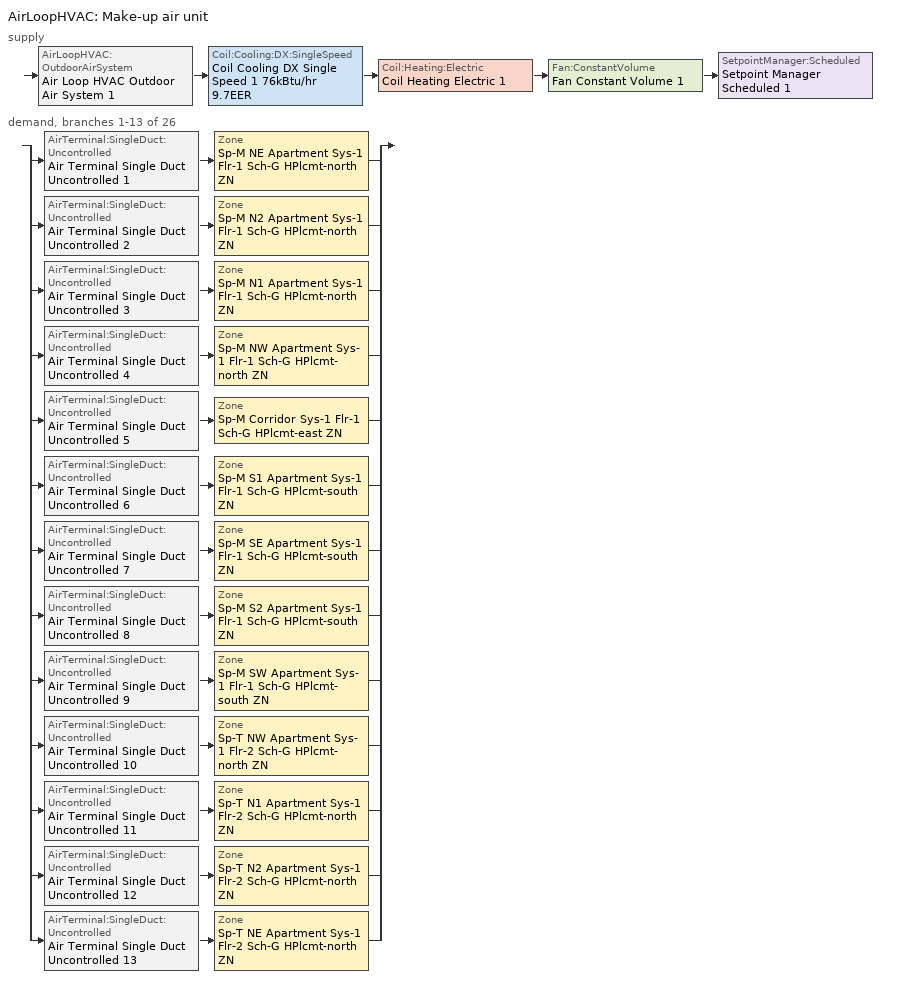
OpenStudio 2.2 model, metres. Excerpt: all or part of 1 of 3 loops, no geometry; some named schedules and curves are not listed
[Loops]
AirLoopHVAC 'Make-up air unit'
 supply: AirLoopHVAC:OutdoorAirSystem 'Air Loop HVAC Outdoor Air System 1' > Coil:Cooling:DX:SingleSpeed 'Coil Cooling DX Single Speed 1 76kBtu/hr 9.7EER' > Coil:Heating:Electric 'Coil Heating Electric 1' > Fan:ConstantVolume 'Fan Constant Volume 1' > SetpointManager:Scheduled 'Setpoint Manager Scheduled 1'
 demand, branches 1-13 of 26: split
  | AirTerminal:SingleDuct:Uncontrolled 'Air Terminal Single Duct Uncontrolled 1' > Zone 'Sp-M NE Apartment Sys-1 Flr-1 Sch-G HPlcmt-north ZN'
  | AirTerminal:SingleDuct:Uncontrolled 'Air Terminal Single Duct Uncontrolled 2' > Zone 'Sp-M N2 Apartment Sys-1 Flr-1 Sch-G HPlcmt-north ZN'
  | AirTerminal:SingleDuct:Uncontrolled 'Air Terminal Single Duct Uncontrolled 3' > Zone 'Sp-M N1 Apartment Sys-1 Flr-1 Sch-G HPlcmt-north ZN'
  | AirTerminal:SingleDuct:Uncontrolled 'Air Terminal Single Duct Uncontrolled 4' > Zone 'Sp-M NW Apartment Sys-1 Flr-1 Sch-G HPlcmt-north ZN'
  | AirTerminal:SingleDuct:Uncontrolled 'Air Terminal Single Duct Uncontrolled 5' > Zone 'Sp-M Corridor Sys-1 Flr-1 Sch-G HPlcmt-east ZN'
  | AirTerminal:SingleDuct:Uncontrolled 'Air Terminal Single Duct Uncontrolled 6' > Zone 'Sp-M S1 Apartment Sys-1 Flr-1 Sch-G HPlcmt-south ZN'
  | AirTerminal:SingleDuct:Uncontrolled 'Air Terminal Single Duct Uncontrolled 7' > Zone 'Sp-M SE Apartment Sys-1 Flr-1 Sch-G HPlcmt-south ZN'
  | AirTerminal:SingleDuct:Uncontrolled 'Air Terminal Single Duct Uncontrolled 8' > Zone 'Sp-M S2 Apartment Sys-1 Flr-1 Sch-G HPlcmt-south ZN'
  | AirTerminal:SingleDuct:Uncontrolled 'Air Terminal Single Duct Uncontrolled 9' > Zone 'Sp-M SW Apartment Sys-1 Flr-1 Sch-G HPlcmt-south ZN'
  | AirTerminal:SingleDuct:Uncontrolled 'Air Terminal Single Duct Uncontrolled 10' > Zone 'Sp-T NW Apartment Sys-1 Flr-2 Sch-G HPlcmt-north ZN'
  | AirTerminal:SingleDuct:Uncontrolled 'Air Terminal Single Duct Uncontrolled 11' > Zone 'Sp-T N1 Apartment Sys-1 Flr-2 Sch-G HPlcmt-north ZN'
  | AirTerminal:SingleDuct:Uncontrolled 'Air Terminal Single Duct Uncontrolled 12' > Zone 'Sp-T N2 Apartment Sys-1 Flr-2 Sch-G HPlcmt-north ZN'
  | AirTerminal:SingleDuct:Uncontrolled 'Air Terminal Single Duct Uncontrolled 13' > Zone 'Sp-T NE Apartment Sys-1 Flr-2 Sch-G HPlcmt-north ZN'
[Sizing:Zone] Zone Cooling Design Supply Air Temperature Input Method=SupplyAirTemperature; Zone Cooling Design Supply Air Temperature {C}=13; Zone Cooling Design Supply Air Temperature Difference {deltaC}=11.11; Zone Heating Design Supply Air Temperature Input Method=SupplyAirTemperature; Zone Heating Design Supply Air Temperature {C}=43; Zone Heating Design Supply Air Temperature Difference {deltaC}=11.11; Zone Cooling Design Supply Air Humidity Ratio {kg-H2O/kg-air}=0.0085; Zone Heating Design Supply Air Humidity Ratio {kg-H2O/kg-air}=0.008; Zone Heating Sizing Factor=1.3; Zone Cooling Sizing Factor=1.1; Cooling Design Air Flow Method=DesignDay; Heating Design Air Flow Method=DesignDay; Account for Dedicated Outdoor Air System=No; Dedicated Outdoor Air System Control Strategy=NeutralSupplyAir; Dedicated Outdoor Air Low Setpoint Temperature for Design {C}=autosize; Dedicated Outdoor Air High Setpoint Temperature for Design {C}=autosize
Sp-M NE Apartment Sys-1 Flr-1 Sch-G HPlcmt-north ZN; Sp-M N2 Apartment Sys-1 Flr-1 Sch-G HPlcmt-north ZN; Sp-M N1 Apartment Sys-1 Flr-1 Sch-G HPlcmt-north ZN; Sp-M NW Apartment Sys-1 Flr-1 Sch-G HPlcmt-north ZN; Sp-M Corridor Sys-1 Flr-1 Sch-G HPlcmt-east ZN; Sp-M S1 Apartment Sys-1 Flr-1 Sch-G HPlcmt-south ZN; Sp-M SE Apartment Sys-1 Flr-1 Sch-G HPlcmt-south ZN; Sp-M S2 Apartment Sys-1 Flr-1 Sch-G HPlcmt-south ZN; Sp-M SW Apartment Sys-1 Flr-1 Sch-G HPlcmt-south ZN; Sp-T NW Apartment Sys-1 Flr-2 Sch-G HPlcmt-north ZN; Sp-T N1 Apartment Sys-1 Flr-2 Sch-G HPlcmt-north ZN; Sp-T N2 Apartment Sys-1 Flr-2 Sch-G HPlcmt-north ZN; Sp-T NE Apartment Sys-1 Flr-2 Sch-G HPlcmt-north ZN
[Zone equipment]
Sp-M NE Apartment Sys-1 Flr-1 Sch-G HPlcmt-north ZN: Sp-M NE Apartment Sys-1 Flr-1 Sch-G HPlcmt-north ZN PTAC, Zone HVAC Baseboard Convective Electric 1, Air Terminal Single Duct Uncontrolled 1
Sp-M N2 Apartment Sys-1 Flr-1 Sch-G HPlcmt-north ZN: Sp-M N2 Apartment Sys-1 Flr-1 Sch-G HPlcmt-north ZN PTAC, Zone HVAC Baseboard Convective Electric 2, Air Terminal Single Duct Uncontrolled 2
Sp-M N1 Apartment Sys-1 Flr-1 Sch-G HPlcmt-north ZN: Sp-M N1 Apartment Sys-1 Flr-1 Sch-G HPlcmt-north ZN PTAC, Zone HVAC Baseboard Convective Electric 3, Air Terminal Single Duct Uncontrolled 3
Sp-M NW Apartment Sys-1 Flr-1 Sch-G HPlcmt-north ZN: Sp-M NW Apartment Sys-1 Flr-1 Sch-G HPlcmt-north ZN PTAC, Zone HVAC Baseboard Convective Electric 4, Air Terminal Single Duct Uncontrolled 4
Sp-M Corridor Sys-1 Flr-1 Sch-G HPlcmt-east ZN: Sp-M Corridor Sys-1 Flr-1 Sch-G HPlcmt-east ZN PTAC, Zone HVAC Baseboard Convective Electric 5, Air Terminal Single Duct Uncontrolled 5
Sp-M S1 Apartment Sys-1 Flr-1 Sch-G HPlcmt-south ZN: Sp-M S1 Apartment Sys-1 Flr-1 Sch-G HPlcmt-south ZN PTAC, Zone HVAC Baseboard Convective Electric 6, Air Terminal Single Duct Uncontrolled 6
Sp-M SE Apartment Sys-1 Flr-1 Sch-G HPlcmt-south ZN: Sp-M SE Apartment Sys-1 Flr-1 Sch-G HPlcmt-south ZN PTAC, Zone HVAC Baseboard Convective Electric 7, Air Terminal Single Duct Uncontrolled 7
Sp-M S2 Apartment Sys-1 Flr-1 Sch-G HPlcmt-south ZN: Sp-M S2 Apartment Sys-1 Flr-1 Sch-G HPlcmt-south ZN PTAC, Zone HVAC Baseboard Convective Electric 8, Air Terminal Single Duct Uncontrolled 8
Sp-M SW Apartment Sys-1 Flr-1 Sch-G HPlcmt-south ZN: Sp-M SW Apartment Sys-1 Flr-1 Sch-G HPlcmt-south ZN PTAC, Zone HVAC Baseboard Convective Electric 9, Air Terminal Single Duct Uncontrolled 9
Sp-T NW Apartment Sys-1 Flr-2 Sch-G HPlcmt-north ZN: Sp-T NW Apartment Sys-1 Flr-2 Sch-G HPlcmt-north ZN PTAC, Zone HVAC Baseboard Convective Electric 10, Air Terminal Single Duct Uncontrolled 10
Sp-T N1 Apartment Sys-1 Flr-2 Sch-G HPlcmt-north ZN: Sp-T N1 Apartment Sys-1 Flr-2 Sch-G HPlcmt-north ZN PTAC, Zone HVAC Baseboard Convective Electric 11, Air Terminal Single Duct Uncontrolled 11
Sp-T N2 Apartment Sys-1 Flr-2 Sch-G HPlcmt-north ZN: Sp-T N2 Apartment Sys-1 Flr-2 Sch-G HPlcmt-north ZN PTAC, Zone HVAC Baseboard Convective Electric 12, Air Terminal Single Duct Uncontrolled 12
Sp-T NE Apartment Sys-1 Flr-2 Sch-G HPlcmt-north ZN: Sp-T NE Apartment Sys-1 Flr-2 Sch-G HPlcmt-north ZN PTAC, Zone HVAC Baseboard Convective Electric 13, Air Terminal Single Duct Uncontrolled 13
[AirLoopHVAC]
Make-up air unit: Availability Schedule=Make-up air unit Occ Sch; Availability Manager=Availability Manager Night Cycle 1; Design Supply Air Flow Rate {m3/s}=AutoSize
[Sizing:System]
Make-up air unit: Type of Load to Size On=VentilationRequirement; Design Outdoor Air Flow Rate {m3/s}=Autosize; Minimum System Air Flow Ratio=1; Preheat Design Temperature {C}=7; Preheat Design Humidity Ratio {kg-H2O/kg-Air}=0.008; Precool Design Temperature {C}=13; Precool Design Humidity Ratio {kg-H2O/kg-Air}=0.008; Central Cooling Design Supply Air Temperature {C}=13; Central Heating Design Supply Air Temperature {C}=43; Sizing Option=NonCoincident; 100% Outdoor Air in Cooling=Yes; 100% Outdoor Air in Heating=Yes; Central Cooling Design Supply Air Humidity Ratio {kg-H2O/kg-Air}=0.0085; Central Heating Design Supply Air Humidity Ratio {kg-H2O/kg-Air}=0.008; Cooling Design Air Flow Method=DesignDay; Cooling Design Air Flow Rate {m3/s}=0; Heating Design Air Flow Method=DesignDay; Heating Design Air Flow Rate {m3/s}=0; System Outdoor Air Method=ZoneSum; Zone Maximum Outdoor Air Fraction=1; Cooling Supply Air Flow Rate Per Floor Area {m3/s-m2}=0.00996765; Cooling Fraction of Autosized Cooling Supply Air Flow Rate=1; Cooling Supply Air Flow Rate Per Unit Cooling Capacity {m3/s-W}=3.94755e-05; Heating Supply Air Flow Rate Per Floor Area {m3/s-m2}=0.00996765; Heating Fraction of Autosized Heating Supply Air Flow Rate=1; Heating Fraction of Autosized Cooling Supply Air Flow Rate=1; Heating Supply Air Flow Rate Per Unit Heating Capacity {m3/s-W}=3.15882e-05; Cooling Design Capacity Method=CoolingDesignCapacity; Cooling Design Capacity {W}=autosize; Cooling Design Capacity Per Floor Area {W/m2}=234.7; Fraction of Autosized Cooling Design Capacity=1; Heating Design Capacity Method=HeatingDesignCapacity; Heating Design Capacity {W}=autosize; Heating Design Capacity Per Floor Area {W/m2}=157; Fraction of Autosized Heating Design Capacity=1; Central Cooling Capacity Control Method=OnOff
[Fan:ConstantVolume] Availability Schedule=Always On Discrete; Fan Efficiency=0.39975; Pressure Rise {Pa}=640; Maximum Flow Rate {m3/s}=AutoSize; Motor Efficiency=0.615
Fan Constant Volume 1; Fan Constant Volume 2; Fan Constant Volume 3; Fan Constant Volume 4; Fan Constant Volume 5; Fan Constant Volume 6; Fan Constant Volume 7; Fan Constant Volume 8; Fan Constant Volume 9; Fan Constant Volume 10; Fan Constant Volume 11; Fan Constant Volume 12; Fan Constant Volume 13; Fan Constant Volume 14
[Coil:Heating:Electric]
Name | Availability Schedule
Coil Heating Electric 1 | Always On Discrete
Coil Heating Electric 2; Coil Heating Electric 3; Coil Heating Electric 4; Coil Heating Electric 5; Coil Heating Electric 6; Coil Heating Electric 7; Coil Heating Electric 8; Coil Heating Electric 9; Coil Heating Electric 10; Coil Heating Electric 11; Coil Heating Electric 12; Coil Heating Electric 13; Coil Heating Electric 14 | ON_OFF_ALWAYS_OFF
[Coil:Cooling:DX:SingleSpeed] Availability Schedule=Always On Discrete; Rated Total Cooling Capacity {W}=autosize; Rated Sensible Heat Ratio=autosize; Rated Air Flow Rate {m3/s}=autosize; Rated Evaporator Fan Power Per Volume Flow Rate {W/(m3/s)}=773.3; Condenser Type=AirCooled; Evaporative Condenser Effectiveness=0; Evaporative Condenser Air Flow Rate {m3/s}=Autosize; Evaporative Condenser Pump Rated Power Consumption {W}=Autosize; Crankcase Heater Capacity {W}=0; Maximum Outdoor Dry-Bulb Temperature for Crankcase Heater Operation {C}=0; Basin Heater Capacity {W/K}=0; Basin Heater Setpoint Temperature {C}=10
Name | Rated COP {W/W} | Total Cooling Capacity Function of Temperature Curve | Total Cooling Capacity Function of Flow Fraction Curve | Energy Input Ratio Function of Temperature Curve | Energy Input Ratio Function of Flow Fraction Curve | Part Load Fraction Correlation Curve
Coil Cooling DX Single Speed 1 76kBtu/hr 9.7EER | 3.33658 | DXCOOL-NECB2011-REF-CAPFT | DXCOOL-NECB2011-REF-CAPFFLOW | DXCOOL-NECB2011-REF-COOLEIRFT | DXCOOL-NECB2011-REF-COOLEIRFFLOW | DXCOOL-NECB2011-REF-COOLPLFFPLR
Coil Cooling DX Single Speed 2 10kBtu/hr 10.4EER | 3.53165 | DXCOOL-NECB2011-REF-CAPFT 11 | DXCOOL-NECB2011-REF-CAPFFLOW 11 | DXCOOL-NECB2011-REF-COOLEIRFT 11 | DXCOOL-NECB2011-REF-COOLEIRFFLOW 11 | DXCOOL-NECB2011-REF-COOLPLFFPLR 11
Coil Cooling DX Single Speed 3 5kBtu/hr 11.0EER | 3.72567 | DXCOOL-NECB2011-REF-CAPFT 21 | DXCOOL-NECB2011-REF-CAPFFLOW 21 | DXCOOL-NECB2011-REF-COOLEIRFT 21 | DXCOOL-NECB2011-REF-COOLEIRFFLOW 21 | DXCOOL-NECB2011-REF-COOLPLFFPLR 21
Coil Cooling DX Single Speed 4 5kBtu/hr 11.0EER | 3.72568 | DXCOOL-NECB2011-REF-CAPFT 22 | DXCOOL-NECB2011-REF-CAPFFLOW 22 | DXCOOL-NECB2011-REF-COOLEIRFT 22 | DXCOOL-NECB2011-REF-COOLEIRFFLOW 22 | DXCOOL-NECB2011-REF-COOLPLFFPLR 22
Coil Cooling DX Single Speed 5 9kBtu/hr 10.5EER | 3.55012 | DXCOOL-NECB2011-REF-CAPFT 23 | DXCOOL-NECB2011-REF-CAPFFLOW 23 | DXCOOL-NECB2011-REF-COOLEIRFT 23 | DXCOOL-NECB2011-REF-COOLEIRFFLOW 23 | DXCOOL-NECB2011-REF-COOLPLFFPLR 23
Coil Cooling DX Single Speed 6 6kBtu/hr 11.0EER | 3.72656 | DXCOOL-NECB2011-REF-CAPFT 24 | DXCOOL-NECB2011-REF-CAPFFLOW 24 | DXCOOL-NECB2011-REF-COOLEIRFT 24 | DXCOOL-NECB2011-REF-COOLEIRFFLOW 24 | DXCOOL-NECB2011-REF-COOLPLFFPLR 24
Coil Cooling DX Single Speed 7 7kBtu/hr 10.9EER | 3.69323 | DXCOOL-NECB2011-REF-CAPFT 25 | DXCOOL-NECB2011-REF-CAPFFLOW 25 | DXCOOL-NECB2011-REF-COOLEIRFT 25 | DXCOOL-NECB2011-REF-COOLEIRFFLOW 25 | DXCOOL-NECB2011-REF-COOLPLFFPLR 25
Coil Cooling DX Single Speed 8 10kBtu/hr 10.3EER | 3.50172 | DXCOOL-NECB2011-REF-CAPFT 26 | DXCOOL-NECB2011-REF-CAPFFLOW 26 | DXCOOL-NECB2011-REF-COOLEIRFT 26 | DXCOOL-NECB2011-REF-COOLEIRFFLOW 26 | DXCOOL-NECB2011-REF-COOLPLFFPLR 26
Coil Cooling DX Single Speed 9 8kBtu/hr 10.9EER | 3.68477 | DXCOOL-NECB2011-REF-CAPFT 27 | DXCOOL-NECB2011-REF-CAPFFLOW 27 | DXCOOL-NECB2011-REF-COOLEIRFT 27 | DXCOOL-NECB2011-REF-COOLEIRFFLOW 27 | DXCOOL-NECB2011-REF-COOLPLFFPLR 27
Coil Cooling DX Single Speed 10 11kBtu/hr 10.2EER | 3.45565 | DXCOOL-NECB2011-REF-CAPFT 1 | DXCOOL-NECB2011-REF-CAPFFLOW 1 | DXCOOL-NECB2011-REF-COOLEIRFT 1 | DXCOOL-NECB2011-REF-COOLEIRFFLOW 1 | DXCOOL-NECB2011-REF-COOLPLFFPLR 1
Coil Cooling DX Single Speed 11 12kBtu/hr 10.0EER | 3.38597 | DXCOOL-NECB2011-REF-CAPFT 2 | DXCOOL-NECB2011-REF-CAPFFLOW 2 | DXCOOL-NECB2011-REF-COOLEIRFT 2 | DXCOOL-NECB2011-REF-COOLEIRFFLOW 2 | DXCOOL-NECB2011-REF-COOLPLFFPLR 2
Coil Cooling DX Single Speed 12 11kBtu/hr 10.3EER | 3.47594 | DXCOOL-NECB2011-REF-CAPFT 3 | DXCOOL-NECB2011-REF-CAPFFLOW 3 | DXCOOL-NECB2011-REF-COOLEIRFT 3 | DXCOOL-NECB2011-REF-COOLEIRFFLOW 3 | DXCOOL-NECB2011-REF-COOLPLFFPLR 3
Coil Cooling DX Single Speed 13 10kBtu/hr 10.3EER | 3.48065 | DXCOOL-NECB2011-REF-CAPFT 4 | DXCOOL-NECB2011-REF-CAPFFLOW 4 | DXCOOL-NECB2011-REF-COOLEIRFT 4 | DXCOOL-NECB2011-REF-COOLEIRFFLOW 4 | DXCOOL-NECB2011-REF-COOLPLFFPLR 4
Coil Cooling DX Single Speed 14 12kBtu/hr 10.0EER | 3.38834 | DXCOOL-NECB2011-REF-CAPFT 5 | DXCOOL-NECB2011-REF-CAPFFLOW 5 | DXCOOL-NECB2011-REF-COOLEIRFT 5 | DXCOOL-NECB2011-REF-COOLEIRFFLOW 5 | DXCOOL-NECB2011-REF-COOLPLFFPLR 5
[Controller:OutdoorAir]
Controller Outdoor Air 1: Minimum Outdoor Air Flow Rate {m3/s}=0; Maximum Outdoor Air Flow Rate {m3/s}=Autosize; Economizer Control Type=DifferentialEnthalpy; Economizer Control Action Type=ModulateFlow; Lockout Type=NoLockout; Minimum Limit Type=FixedMinimum; Minimum Outdoor Air Schedule=Make-up air unit Occ Sch; Controller Mechanical Ventilation=Controller Mechanical Ventilation 1; High Humidity Control=No; Heat Recovery Bypass Control Type=BypassWhenWithinEconomizerLimits
[Controller:MechanicalVentilation]
Controller Mechanical Ventilation 1: Availability Schedule=Always On Discrete; System Outdoor Air Method=ZoneSum
[AirLoopHVAC:OutdoorAirSystem]
Air Loop HVAC Outdoor Air System 1: Controller=Controller Outdoor Air 1
[SetpointManager:Scheduled]
Setpoint Manager Scheduled 1: Control Variable=Temperature; Schedule=Makeup-Air Unit Supply Air Temp
[ZoneHVAC:PackagedTerminalAirConditioner] Availability Schedule=Always On Discrete; Supply Air Flow Rate During Cooling Operation {m3/s}=Autosize; Supply Air Flow Rate During Heating Operation {m3/s}=Autosize; Supply Air Flow Rate When No Cooling or Heating is Needed {m3/s}=Autosize; Outdoor Air Flow Rate During Cooling Operation {m3/s}=Autosize; Outdoor Air Flow Rate During Heating Operation {m3/s}=Autosize; Outdoor Air Flow Rate When No Cooling or Heating is Needed {m3/s}=Autosize; Fan Placement=DrawThrough
Name | Supply Air Fan | Heating Coil | Cooling Coil
Sp-M NE Apartment Sys-1 Flr-1 Sch-G HPlcmt-north ZN PTAC | Fan Constant Volume 2 | Coil Heating Electric 2 | Coil Cooling DX Single Speed 2 10kBtu/hr 10.4EER
Sp-M N2 Apartment Sys-1 Flr-1 Sch-G HPlcmt-north ZN PTAC | Fan Constant Volume 3 | Coil Heating Electric 3 | Coil Cooling DX Single Speed 3 5kBtu/hr 11.0EER
Sp-M N1 Apartment Sys-1 Flr-1 Sch-G HPlcmt-north ZN PTAC | Fan Constant Volume 4 | Coil Heating Electric 4 | Coil Cooling DX Single Speed 4 5kBtu/hr 11.0EER
Sp-M NW Apartment Sys-1 Flr-1 Sch-G HPlcmt-north ZN PTAC | Fan Constant Volume 5 | Coil Heating Electric 5 | Coil Cooling DX Single Speed 5 9kBtu/hr 10.5EER
Sp-M Corridor Sys-1 Flr-1 Sch-G HPlcmt-east ZN PTAC | Fan Constant Volume 6 | Coil Heating Electric 6 | Coil Cooling DX Single Speed 6 6kBtu/hr 11.0EER
Sp-M S1 Apartment Sys-1 Flr-1 Sch-G HPlcmt-south ZN PTAC | Fan Constant Volume 7 | Coil Heating Electric 7 | Coil Cooling DX Single Speed 7 7kBtu/hr 10.9EER
Sp-M SE Apartment Sys-1 Flr-1 Sch-G HPlcmt-south ZN PTAC | Fan Constant Volume 8 | Coil Heating Electric 8 | Coil Cooling DX Single Speed 8 10kBtu/hr 10.3EER
Sp-M S2 Apartment Sys-1 Flr-1 Sch-G HPlcmt-south ZN PTAC | Fan Constant Volume 9 | Coil Heating Electric 9 | Coil Cooling DX Single Speed 9 8kBtu/hr 10.9EER
Sp-M SW Apartment Sys-1 Flr-1 Sch-G HPlcmt-south ZN PTAC | Fan Constant Volume 10 | Coil Heating Electric 10 | Coil Cooling DX Single Speed 10 11kBtu/hr 10.2EER
Sp-T NW Apartment Sys-1 Flr-2 Sch-G HPlcmt-north ZN PTAC | Fan Constant Volume 11 | Coil Heating Electric 11 | Coil Cooling DX Single Speed 11 12kBtu/hr 10.0EER
Sp-T N1 Apartment Sys-1 Flr-2 Sch-G HPlcmt-north ZN PTAC | Fan Constant Volume 12 | Coil Heating Electric 12 | Coil Cooling DX Single Speed 12 11kBtu/hr 10.3EER
Sp-T N2 Apartment Sys-1 Flr-2 Sch-G HPlcmt-north ZN PTAC | Fan Constant Volume 13 | Coil Heating Electric 13 | Coil Cooling DX Single Speed 13 10kBtu/hr 10.3EER
Sp-T NE Apartment Sys-1 Flr-2 Sch-G HPlcmt-north ZN PTAC | Fan Constant Volume 14 | Coil Heating Electric 14 | Coil Cooling DX Single Speed 14 12kBtu/hr 10.0EER
[ZoneHVAC:Baseboard:Convective:Electric] Availability Schedule=Always On Discrete; Nominal Capacity {W}=autosize; Efficiency=1
Zone HVAC Baseboard Convective Electric 1; Zone HVAC Baseboard Convective Electric 2; Zone HVAC Baseboard Convective Electric 3; Zone HVAC Baseboard Convective Electric 4; Zone HVAC Baseboard Convective Electric 5; Zone HVAC Baseboard Convective Electric 6; Zone HVAC Baseboard Convective Electric 7; Zone HVAC Baseboard Convective Electric 8; Zone HVAC Baseboard Convective Electric 9; Zone HVAC Baseboard Convective Electric 10; Zone HVAC Baseboard Convective Electric 11; Zone HVAC Baseboard Convective Electric 12; Zone HVAC Baseboard Convective Electric 13
[AirTerminal:SingleDuct:Uncontrolled] Availability Schedule=Always On Discrete; Maximum Air Flow Rate {m3/s}=AutoSize
Air Terminal Single Duct Uncontrolled 1; Air Terminal Single Duct Uncontrolled 2; Air Terminal Single Duct Uncontrolled 3; Air Terminal Single Duct Uncontrolled 4; Air Terminal Single Duct Uncontrolled 5; Air Terminal Single Duct Uncontrolled 6; Air Terminal Single Duct Uncontrolled 7; Air Terminal Single Duct Uncontrolled 8; Air Terminal Single Duct Uncontrolled 9; Air Terminal Single Duct Uncontrolled 10; Air Terminal Single Duct Uncontrolled 11; Air Terminal Single Duct Uncontrolled 12; Air Terminal Single Duct Uncontrolled 13
[AvailabilityManager:NightCycle]
Availability Manager Night Cycle 1: Control Type=CycleOnAny; Thermostat Tolerance {deltaC}=1; Cycling Run Time {s}=3600
[Schedule:Ruleset]
Name | Default Day Schedule | Summer Design Day Schedule | Winter Design Day Schedule
ON_OFF_ALWAYS_OFF | Schedule Day 3
Make-up air unit Occ Sch | Make-up air unit Occ Sch Default | Make-up air unit Occ Sch Summer Design Day | Make-up air unit Occ Sch Winter Design Day
[Schedule:Constant]
Always On Discrete: Value=1
[Curve:Biquadratic] Minimum Value of x=13; Maximum Value of x=24; Minimum Value of y=24; Maximum Value of y=46
Name | Coefficient1 Constant | Coefficient2 x | Coefficient3 x**2 | Coefficient4 y | Coefficient5 y**2 | Coefficient6 x*y
DXCOOL-NECB2011-REF-CAPFT; DXCOOL-NECB2011-REF-CAPFT 11; DXCOOL-NECB2011-REF-CAPFT 21; DXCOOL-NECB2011-REF-CAPFT 22; DXCOOL-NECB2011-REF-CAPFT 23; DXCOOL-NECB2011-REF-CAPFT 24; DXCOOL-NECB2011-REF-CAPFT 25; DXCOOL-NECB2011-REF-CAPFT 26 | 0.867905 | 0.0142459 | 0.00055436 | -0.0075575 | 3.3e-05 | -0.0001918
DXCOOL-NECB2011-REF-COOLEIRFT; DXCOOL-NECB2011-REF-COOLEIRFT 11; DXCOOL-NECB2011-REF-COOLEIRFT 21; DXCOOL-NECB2011-REF-COOLEIRFT 22; DXCOOL-NECB2011-REF-COOLEIRFT 23; DXCOOL-NECB2011-REF-COOLEIRFT 24; DXCOOL-NECB2011-REF-COOLEIRFT 25; DXCOOL-NECB2011-REF-COOLEIRFT 26 | 0.116936 | 0.0284933 | -0.0004112 | 0.0214108 | 0.00016103 | -0.0006791
[Curve:Quadratic] Coefficient1 Constant=1; Coefficient2 x=0; Coefficient3 x**2=0; Minimum Value of x=0; Maximum Value of x=1
DXCOOL-NECB2011-REF-CAPFFLOW; DXCOOL-NECB2011-REF-COOLEIRFFLOW; DXCOOL-NECB2011-REF-CAPFFLOW 11; DXCOOL-NECB2011-REF-COOLEIRFFLOW 11; DXCOOL-NECB2011-REF-CAPFFLOW 21; DXCOOL-NECB2011-REF-COOLEIRFFLOW 21; DXCOOL-NECB2011-REF-CAPFFLOW 22; DXCOOL-NECB2011-REF-COOLEIRFFLOW 22; DXCOOL-NECB2011-REF-CAPFFLOW 23; DXCOOL-NECB2011-REF-COOLEIRFFLOW 23; DXCOOL-NECB2011-REF-CAPFFLOW 24; DXCOOL-NECB2011-REF-COOLEIRFFLOW 24; DXCOOL-NECB2011-REF-CAPFFLOW 25; DXCOOL-NECB2011-REF-COOLEIRFFLOW 25; DXCOOL-NECB2011-REF-CAPFFLOW 26; DXCOOL-NECB2011-REF-COOLEIRFFLOW 26
[Curve:Cubic] Coefficient1 Constant=0.0277; Coefficient2 x=4.9151; Coefficient3 x**2=-8.184; Coefficient4 x**3=4.2702; Minimum Value of x=0.7; Maximum Value of x=1
DXCOOL-NECB2011-REF-COOLPLFFPLR; DXCOOL-NECB2011-REF-COOLPLFFPLR 11; DXCOOL-NECB2011-REF-COOLPLFFPLR 21; DXCOOL-NECB2011-REF-COOLPLFFPLR 22; DXCOOL-NECB2011-REF-COOLPLFFPLR 23; DXCOOL-NECB2011-REF-COOLPLFFPLR 24; DXCOOL-NECB2011-REF-COOLPLFFPLR 25
